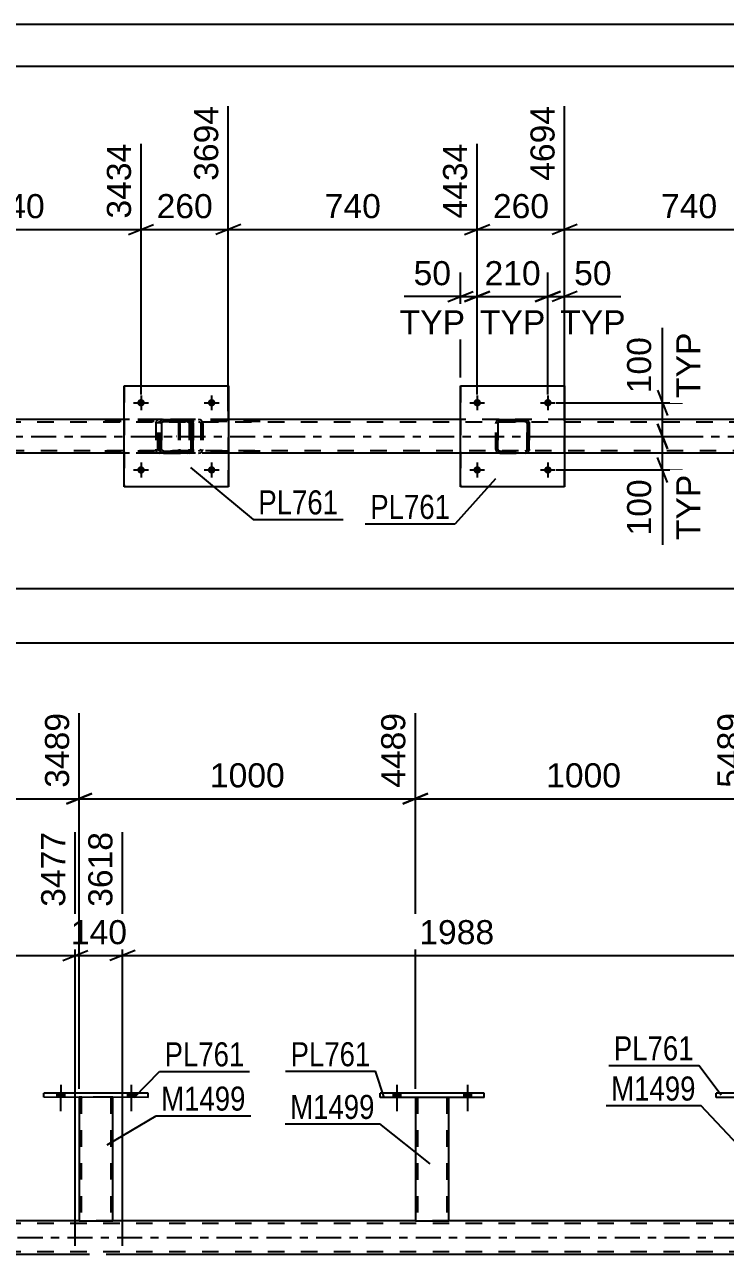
# Model space of a CAD drawing. Header units: millimetres. Extents: x 0 to 841, y 0 to 594.
# Drawn here: x 213.3 to 296.7, y 447.6 to 594 of the extents above; entities that cross this region are included whole.
import ezdxf

# ---------------------------------------------------------------- set-up
doc = ezdxf.new("R2010")
doc.units = ezdxf.units.MM
doc.linetypes.add('DXK_LINE_DOT2', pattern=[3.9198, 1.9599, -1.9599])
doc.linetypes.add('DXK_LINE_DOT3', pattern=[5.9187, 2.979, -0.9799, 0.9799, -0.9799])
doc.styles.add('Arial', font='ARIAL.TTF', dxfattribs={"height": 0.2})
doc.styles.add('Arial Narrow', font='ARIALN.TTF', dxfattribs={"height": 0.2})

# ---------------------------------------------------------------- blocks, each defined once
blk = doc.blocks.new('Unknown-318464264-1115')
at = {"color": 5, "linetype": 'Continuous'}
for p, q in [((841, 594), (0, 594)), ((836, 589), (5, 589))]:
    blk.add_line(p, q, dxfattribs=at)
blk = doc.blocks.new('Bolt-318464264-2867 - 2863')
at = {"linetype": 'Continuous'}
for points in [[(257.13, 466.31), (258.01, 466.31), (258.01, 466.79), (257.13, 466.79)], [(265.53, 466.31), (266.41, 466.31), (266.41, 466.79), (265.53, 466.79)]]:
    blk.add_hatch(color=1, dxfattribs=at).paths.add_polyline_path(points)
at = {"color": 1, "linetype": 'Continuous'}
for p, q in [((257.57, 467.79), (257.57, 464.67)), ((265.97, 467.79), (265.97, 464.67)), ((257.13, 466.79), (257.13, 466.31)), ((258.01, 466.79), (258.01, 466.31)), ((265.53, 466.79), (265.53, 466.31)), ((266.41, 466.79), (266.41, 466.31))]:
    blk.add_line(p, q, dxfattribs=at)
blk = doc.blocks.new('Bolt-318464264-2868 - 2863')
at = {"linetype": 'Continuous'}
for points in [[(217.14, 466.31), (218.02, 466.31), (218.02, 466.79), (217.14, 466.79)], [(225.54, 466.31), (226.42, 466.31), (226.42, 466.79), (225.54, 466.79)]]:
    blk.add_hatch(color=1, dxfattribs=at).paths.add_polyline_path(points)
at = {"color": 1, "linetype": 'Continuous'}
for p, q in [((217.58, 467.79), (217.57, 464.67)), ((225.98, 467.79), (225.97, 464.67)), ((217.14, 466.79), (217.14, 466.31)), ((218.02, 466.79), (218.02, 466.31)), ((225.54, 466.79), (225.54, 466.31)), ((226.42, 466.79), (226.42, 466.31))]:
    blk.add_line(p, q, dxfattribs=at)
blk = doc.blocks.new('Bolt-318464264-2869 - 2863')
at = {"linetype": 'Continuous'}
for points in [[(217.14, 466.31), (218.02, 466.31), (218.02, 466.79), (217.14, 466.79)], [(225.54, 466.31), (226.42, 466.31), (226.42, 466.79), (225.54, 466.79)]]:
    blk.add_hatch(color=1, dxfattribs=at).paths.add_polyline_path(points)
at = {"color": 1, "linetype": 'Continuous'}
for p, q in [((217.58, 467.79), (217.57, 464.67)), ((225.98, 467.79), (225.97, 464.67)), ((217.14, 466.79), (217.14, 466.31)), ((218.02, 466.79), (218.02, 466.31)), ((225.54, 466.79), (225.54, 466.31)), ((226.42, 466.79), (226.42, 466.31))]:
    blk.add_line(p, q, dxfattribs=at)
blk = doc.blocks.new('Bolt-318464264-2968 - 2863')
at = {"linetype": 'Continuous'}
for points in [[(257.13, 466.31), (258.01, 466.31), (258.01, 466.79), (257.13, 466.79)], [(265.53, 466.31), (266.41, 466.31), (266.41, 466.79), (265.53, 466.79)]]:
    blk.add_hatch(color=1, dxfattribs=at).paths.add_polyline_path(points)
at = {"color": 1, "linetype": 'Continuous'}
for p, q in [((257.57, 467.79), (257.57, 464.67)), ((265.97, 467.79), (265.97, 464.67)), ((257.13, 466.79), (257.13, 466.31)), ((258.01, 466.79), (258.01, 466.31)), ((265.53, 466.79), (265.53, 466.31)), ((266.41, 466.79), (266.41, 466.31))]:
    blk.add_line(p, q, dxfattribs=at)
blk = doc.blocks.new('Part-318464264-3077 - 2863')
at = {"color": 2, "linetype": 'Continuous'}
for p, q in [((215.58, 466.32), (215.58, 466.8)), ((227.98, 466.79), (215.58, 466.8)), ((227.98, 466.31), (215.58, 466.32)), ((227.98, 466.31), (227.98, 466.79))]:
    blk.add_line(p, q, dxfattribs=at)
blk = doc.blocks.new('Part-318464264-2922 - 2863')
at = {"color": 7, "linetype": 'DXK_LINE_DOT2'}
for p, q in [((765.53, 451.3), (80.22, 451.3)), ((223.77, 451.62), (219.77, 451.62)), ((263.77, 451.62), (259.77, 451.62)), ((765.53, 447.94), (80.22, 447.94)), ((224.93, 447.62), (219.32, 447.62))]:
    blk.add_line(p, q, dxfattribs=at)
at = {"color": 2, "linetype": 'Continuous'}
for p, q in [((219.77, 451.62), (183.77, 451.62)), ((259.77, 451.62), (223.77, 451.62)), ((299.77, 451.62), (263.77, 451.62)), ((219.32, 447.62), (139.8, 447.62)), ((304.45, 447.62), (224.93, 447.62))]:
    blk.add_line(p, q, dxfattribs=at)
at = {"color": 7, "linetype": 'DXK_LINE_DOT3'}
blk.add_line((70.41, 449.62), (765.53, 449.62), dxfattribs=at)
blk = doc.blocks.new('Part-318464264-2995 - 2863')
at = {"color": 2, "linetype": 'Continuous'}
for p, q in [((255.57, 466.31), (255.57, 466.79)), ((267.97, 466.79), (255.57, 466.79)), ((267.97, 466.31), (255.57, 466.31)), ((267.97, 466.31), (267.97, 466.79))]:
    blk.add_line(p, q, dxfattribs=at)
blk = doc.blocks.new('Part-318464264-3000 - 2863')
at = {"color": 2, "linetype": 'Continuous'}
for p, q in [((219.78, 466.31), (219.77, 451.62)), ((223.77, 451.62), (223.78, 466.31)), ((219.77, 451.62), (223.77, 451.62))]:
    blk.add_line(p, q, dxfattribs=at)
at = {"color": 7, "linetype": 'DXK_LINE_DOT2'}
for p, q in [((219.78, 466.32), (219.78, 466.32)), ((219.78, 466.32), (219.78, 466.31)), ((219.78, 466.31), (219.78, 466.32)), ((219.81, 466.32), (219.78, 466.32)), ((219.78, 466.32), (219.81, 466.32)), ((219.92, 466.32), (219.81, 466.32)), ((219.81, 466.32), (219.92, 466.32)), ((220.07, 466.32), (219.92, 466.32)), ((219.92, 466.32), (220.07, 466.32)), ((220.02, 466.32), (220.01, 451.62)), ((220.02, 466.32), (220.02, 466.32)), ((220.03, 466.32), (220.02, 466.32)), ((220.02, 466.32), (220.03, 466.32)), ((220.09, 466.32), (220.03, 466.32)), ((220.03, 466.32), (220.09, 466.32)), ((223.48, 466.32), (220.07, 466.32)), ((223.48, 466.32), (220.07, 466.32)), ((223.39, 466.32), (220.09, 466.32)), ((220.09, 466.32), (220.16, 466.32)), ((223.46, 466.32), (220.16, 466.32)), ((223.46, 466.32), (223.39, 466.32)), ((223.52, 466.32), (223.46, 466.32)), ((223.46, 466.32), (223.52, 466.32)), ((223.48, 466.32), (223.63, 466.32)), ((223.63, 466.32), (223.48, 466.32)), ((223.54, 466.32), (223.52, 466.32)), ((223.52, 466.32), (223.54, 466.32)), ((223.54, 466.32), (223.53, 451.62)), ((223.54, 466.32), (223.54, 466.32)), ((223.63, 466.32), (223.74, 466.32)), ((223.74, 466.32), (223.63, 466.32)), ((223.74, 466.32), (223.78, 466.32)), ((223.78, 466.32), (223.74, 466.32)), ((223.78, 466.32), (223.78, 466.32)), ((223.78, 466.32), (223.78, 466.31)), ((223.78, 466.31), (223.78, 466.32)), ((223.52, 451.62), (223.48, 451.62)), ((223.52, 451.62), (223.48, 451.62)), ((223.53, 451.62), (223.52, 451.62)), ((223.52, 451.62), (223.53, 451.62))]:
    blk.add_line(p, q, dxfattribs=at)
blk = doc.blocks.new('Part-318464264-3127 - 2863')
at = {"color": 2, "linetype": 'Continuous'}
for p, q in [((295.57, 466.31), (295.57, 466.79)), ((307.97, 466.79), (295.57, 466.79)), ((307.97, 466.31), (295.57, 466.31)), ((307.97, 466.31), (307.97, 466.79))]:
    blk.add_line(p, q, dxfattribs=at)
blk = doc.blocks.new('Part-318464264-3132 - 2863')
at = {"color": 2, "linetype": 'Continuous'}
for p, q in [((259.77, 466.31), (259.77, 451.62)), ((263.77, 451.62), (263.77, 466.31)), ((259.77, 451.62), (263.77, 451.62))]:
    blk.add_line(p, q, dxfattribs=at)
at = {"color": 7, "linetype": 'DXK_LINE_DOT2'}
for p, q in [((259.77, 466.31), (259.77, 466.31)), ((259.77, 466.31), (259.77, 466.31)), ((259.77, 466.31), (259.77, 466.31)), ((259.81, 466.31), (259.77, 466.31)), ((259.77, 466.31), (259.81, 466.31)), ((259.91, 466.31), (259.81, 466.31)), ((259.81, 466.31), (259.91, 466.31)), ((260.07, 466.31), (259.91, 466.31)), ((259.91, 466.31), (260.07, 466.31)), ((260.01, 466.31), (260.01, 466.31)), ((260.01, 466.31), (260.01, 451.62)), ((260.03, 466.31), (260.01, 466.31)), ((260.01, 466.31), (260.03, 466.31)), ((260.08, 466.31), (260.03, 466.31)), ((260.03, 466.31), (260.08, 466.31)), ((263.48, 466.31), (260.07, 466.31)), ((263.48, 466.31), (260.07, 466.31)), ((263.39, 466.31), (260.08, 466.31)), ((260.08, 466.31), (260.16, 466.31)), ((263.46, 466.31), (260.16, 466.31)), ((263.46, 466.31), (263.39, 466.31)), ((263.52, 466.31), (263.46, 466.31)), ((263.46, 466.31), (263.52, 466.31)), ((263.48, 466.31), (263.63, 466.31)), ((263.63, 466.31), (263.48, 466.31)), ((263.53, 466.31), (263.52, 466.31)), ((263.52, 466.31), (263.53, 466.31)), ((263.53, 466.31), (263.53, 466.31)), ((263.53, 466.31), (263.53, 451.62)), ((263.63, 466.31), (263.74, 466.31)), ((263.74, 466.31), (263.63, 466.31)), ((263.74, 466.31), (263.77, 466.31)), ((263.77, 466.31), (263.74, 466.31)), ((263.77, 466.31), (263.77, 466.31)), ((263.77, 466.31), (263.77, 466.31)), ((263.77, 466.31), (263.77, 466.31)), ((263.51, 451.62), (263.48, 451.62)), ((263.51, 451.62), (263.48, 451.62)), ((263.53, 451.62), (263.51, 451.62)), ((263.51, 451.62), (263.53, 451.62))]:
    blk.add_line(p, q, dxfattribs=at)
blk = doc.blocks.new('Part-318464264-1880 - 1696')
at = {"color": 7, "linetype": 'DXK_LINE_DOT2'}
for p, q in [((765.53, 546.67), (89.78, 546.67)), ((237.54, 546.99), (225.14, 546.99)), ((277.53, 546.99), (265.13, 546.99)), ((89.78, 543.31), (765.53, 543.31)), ((765.53, 542.99), (105.14, 542.99)), ((237.54, 542.99), (225.14, 542.99)), ((277.53, 542.99), (265.13, 542.99))]:
    blk.add_line(p, q, dxfattribs=at)
at = {"color": 2, "linetype": 'Continuous'}
for p, q in [((225.14, 546.99), (197.53, 546.99)), ((265.13, 546.99), (237.54, 546.99)), ((305.14, 546.99), (277.53, 546.99)), ((225.14, 542.99), (197.53, 542.99)), ((265.13, 542.99), (237.54, 542.99)), ((305.14, 542.99), (277.53, 542.99))]:
    blk.add_line(p, q, dxfattribs=at)
at = {"color": 7, "linetype": 'DXK_LINE_DOT3'}
blk.add_line((89.78, 544.99), (765.53, 544.99), dxfattribs=at)
blk = doc.blocks.new('Part-318464264-1741 - 1696')
at = {"color": 7, "linetype": 'DXK_LINE_DOT2'}
for p, q in [((232.62, 546.99), (220.84, 546.99)), ((232.62, 546.75), (220.84, 546.75)), ((228.9, 546.65), (228.88, 546.51)), ((228.88, 546.51), (228.88, 543.47)), ((228.91, 546.69), (228.9, 546.65)), ((229.13, 546.51), (229.15, 546.6)), ((229.13, 543.47), (229.13, 546.51)), ((229.15, 546.6), (229.21, 546.68)), ((229.39, 546.99), (229.19, 546.95)), ((229.21, 546.68), (229.29, 546.73)), ((229.29, 546.73), (229.39, 546.75)), ((232.82, 546.95), (232.62, 546.99)), ((232.62, 546.75), (232.72, 546.73)), ((232.72, 546.73), (232.8, 546.68)), ((232.8, 546.68), (232.86, 546.6)), ((232.86, 546.6), (232.88, 546.51)), ((232.88, 546.51), (232.88, 543.47)), ((233.1, 546.65), (233.09, 546.69)), ((233.13, 546.51), (233.1, 546.65)), ((233.13, 546.51), (233.13, 543.47)), ((232.62, 543.23), (220.84, 543.23)), ((228.88, 543.47), (228.91, 543.29)), ((229.15, 543.38), (229.13, 543.47)), ((229.21, 543.3), (229.15, 543.38)), ((229.29, 543.25), (229.21, 543.3)), ((229.39, 543.23), (229.29, 543.25)), ((232.72, 543.25), (232.62, 543.23)), ((232.8, 543.3), (232.72, 543.25)), ((232.86, 543.38), (232.8, 543.3)), ((232.88, 543.47), (232.86, 543.38)), ((233.09, 543.29), (233.13, 543.47)), ((232.62, 542.99), (220.84, 542.99)), ((229.19, 543.03), (229.39, 542.99)), ((232.62, 542.99), (232.82, 543.03))]:
    blk.add_line(p, q, dxfattribs=at)
for centre, start, end in [((229.37, 546.49), 110.7574, 155.679), ((232.64, 546.49), 24.321, 69.2426), ((229.37, 543.49), 204.321, 249.2426), ((232.64, 543.49), 290.7574, 335.679)]:
    blk.add_arc(centre, 0.496, start, end, dxfattribs=at)
blk = doc.blocks.new('Part-318464264-1896 - 1696')
at = {"color": 7, "linetype": 'DXK_LINE_DOT2'}
for p, q in [((231.63, 546.69), (231.61, 546.51)), ((231.61, 546.51), (231.61, 543.47)), ((231.68, 546.85), (231.63, 546.69)), ((231.77, 546.95), (231.68, 546.85)), ((231.74, 546.51), (231.75, 546.6)), ((231.74, 546.51), (231.74, 543.47)), ((231.75, 546.6), (231.78, 546.68)), ((231.88, 546.99), (231.77, 546.95)), ((231.78, 546.68), (231.82, 546.73)), ((231.82, 546.73), (231.88, 546.75)), ((241.3, 546.99), (231.88, 546.99)), ((241.3, 546.75), (231.88, 546.75)), ((233.13, 546.99), (233.13, 546.75)), ((234.18, 546.95), (233.98, 546.99)), ((233.98, 546.75), (234.08, 546.73)), ((234.08, 546.73), (234.16, 546.68)), ((234.16, 546.68), (234.22, 546.6)), ((234.22, 546.6), (234.24, 546.51)), ((234.24, 546.51), (234.24, 543.47)), ((234.46, 546.65), (234.45, 546.69)), ((234.49, 546.51), (234.46, 546.65)), ((234.49, 546.51), (234.49, 543.47)), ((231.61, 543.47), (231.63, 543.29)), ((231.63, 543.29), (231.68, 543.13)), ((231.68, 543.13), (231.77, 543.03)), ((231.75, 543.38), (231.74, 543.47)), ((231.78, 543.3), (231.75, 543.38)), ((231.82, 543.25), (231.78, 543.3)), ((231.88, 543.23), (231.82, 543.25)), ((241.3, 543.23), (231.88, 543.23)), ((233.13, 542.99), (233.13, 543.23)), ((234.08, 543.25), (233.98, 543.23)), ((234.16, 543.3), (234.08, 543.25)), ((234.22, 543.38), (234.16, 543.3)), ((234.24, 543.47), (234.22, 543.38)), ((234.45, 543.29), (234.49, 543.47)), ((231.77, 543.03), (231.88, 542.99)), ((241.3, 542.99), (231.88, 542.99)), ((233.98, 542.99), (234.18, 543.03))]:
    blk.add_line(p, q, dxfattribs=at)
for centre, start, end in [((234, 546.5), 23.8485, 68.8051), ((234, 543.49), 291.1949, 336.1515)]:
    blk.add_arc(centre, 0.492, start, end, dxfattribs=at)
blk = doc.blocks.new('Bolt-318464264-1903 - 1696')
at = {"linetype": 'Continuous'}
for points in [[(226.7, 548.99), (226.7, 549.08), (226.73, 549.17), (226.78, 549.25), (226.84, 549.32), (226.92, 549.37), (227, 549.41), (227.09, 549.43), (227.18, 549.43), (227.27, 549.41), (227.36, 549.37), (227.43, 549.32), (227.49, 549.25), (227.54, 549.17), (227.57, 549.08), (227.58, 548.99), (227.57, 548.9), (227.54, 548.81), (227.49, 548.73), (227.43, 548.66), (227.36, 548.61), (227.27, 548.57), (227.18, 548.55), (227.09, 548.55), (227, 548.57), (226.92, 548.61), (226.84, 548.66), (226.78, 548.73), (226.73, 548.81), (226.7, 548.9)], [(235.1, 548.99), (235.1, 549.08), (235.13, 549.17), (235.18, 549.25), (235.24, 549.32), (235.32, 549.37), (235.4, 549.41), (235.49, 549.43), (235.58, 549.43), (235.67, 549.41), (235.76, 549.37), (235.83, 549.32), (235.89, 549.25), (235.94, 549.17), (235.97, 549.08), (235.98, 548.99), (235.97, 548.9), (235.94, 548.81), (235.89, 548.73), (235.83, 548.66), (235.76, 548.61), (235.67, 548.57), (235.58, 548.55), (235.49, 548.55), (235.4, 548.57), (235.32, 548.61), (235.24, 548.66), (235.18, 548.73), (235.13, 548.81), (235.1, 548.9)]]:
    blk.add_hatch(color=1, dxfattribs=at).paths.add_polyline_path(points)
at = {"color": 1, "linetype": 'Continuous'}
for p, q in [((226.26, 548.99), (228.02, 548.99)), ((227.14, 549.87), (227.14, 548.11)), ((234.66, 548.99), (236.42, 548.99)), ((235.54, 549.87), (235.54, 548.11))]:
    blk.add_line(p, q, dxfattribs=at)
blk = doc.blocks.new('Bolt-318464264-1960 - 1696')
at = {"linetype": 'Continuous'}
for points in [[(226.7, 540.99), (226.7, 541.08), (226.73, 541.17), (226.78, 541.25), (226.84, 541.32), (226.92, 541.37), (227, 541.41), (227.09, 541.43), (227.18, 541.43), (227.27, 541.41), (227.36, 541.37), (227.43, 541.32), (227.49, 541.25), (227.54, 541.17), (227.57, 541.08), (227.58, 540.99), (227.57, 540.9), (227.54, 540.81), (227.49, 540.73), (227.43, 540.66), (227.36, 540.61), (227.27, 540.57), (227.18, 540.55), (227.09, 540.55), (227, 540.57), (226.92, 540.61), (226.84, 540.66), (226.78, 540.73), (226.73, 540.81), (226.7, 540.9)], [(235.1, 540.99), (235.1, 541.08), (235.13, 541.17), (235.18, 541.25), (235.24, 541.32), (235.32, 541.37), (235.4, 541.41), (235.49, 541.43), (235.58, 541.43), (235.67, 541.41), (235.76, 541.37), (235.83, 541.32), (235.89, 541.25), (235.94, 541.17), (235.97, 541.08), (235.98, 540.99), (235.97, 540.9), (235.94, 540.81), (235.89, 540.73), (235.83, 540.66), (235.76, 540.61), (235.67, 540.57), (235.58, 540.55), (235.49, 540.55), (235.4, 540.57), (235.32, 540.61), (235.24, 540.66), (235.18, 540.73), (235.13, 540.81), (235.1, 540.9)]]:
    blk.add_hatch(color=1, dxfattribs=at).paths.add_polyline_path(points)
at = {"color": 1, "linetype": 'Continuous'}
for p, q in [((227.14, 541.87), (227.14, 540.11)), ((235.54, 541.87), (235.54, 540.11)), ((226.26, 540.99), (228.02, 540.99)), ((234.66, 540.99), (236.42, 540.99))]:
    blk.add_line(p, q, dxfattribs=at)
blk = doc.blocks.new('Bolt-318464264-1961 - 1696')
at = {"linetype": 'Continuous'}
for points in [[(266.69, 548.99), (266.7, 549.08), (266.73, 549.17), (266.78, 549.25), (266.84, 549.32), (266.91, 549.37), (267, 549.41), (267.09, 549.43), (267.18, 549.43), (267.27, 549.41), (267.35, 549.37), (267.43, 549.32), (267.49, 549.25), (267.54, 549.17), (267.56, 549.08), (267.57, 548.99), (267.56, 548.9), (267.54, 548.81), (267.49, 548.73), (267.43, 548.66), (267.35, 548.61), (267.27, 548.57), (267.18, 548.55), (267.09, 548.55), (267, 548.57), (266.91, 548.61), (266.84, 548.66), (266.78, 548.73), (266.73, 548.81), (266.7, 548.9)], [(275.09, 548.99), (275.1, 549.08), (275.13, 549.17), (275.18, 549.25), (275.24, 549.32), (275.31, 549.37), (275.4, 549.41), (275.49, 549.43), (275.58, 549.43), (275.67, 549.41), (275.75, 549.37), (275.83, 549.32), (275.89, 549.25), (275.94, 549.17), (275.96, 549.08), (275.97, 548.99), (275.96, 548.9), (275.94, 548.81), (275.89, 548.73), (275.83, 548.66), (275.75, 548.61), (275.67, 548.57), (275.58, 548.55), (275.49, 548.55), (275.4, 548.57), (275.31, 548.61), (275.24, 548.66), (275.18, 548.73), (275.13, 548.81), (275.1, 548.9)]]:
    blk.add_hatch(color=1, dxfattribs=at).paths.add_polyline_path(points)
at = {"color": 1, "linetype": 'Continuous'}
for p, q in [((266.25, 548.99), (268.01, 548.99)), ((267.13, 549.87), (267.13, 548.11)), ((274.65, 548.99), (276.41, 548.99)), ((275.53, 549.87), (275.53, 548.11))]:
    blk.add_line(p, q, dxfattribs=at)
blk = doc.blocks.new('Bolt-318464264-1962 - 1696')
at = {"linetype": 'Continuous'}
for points in [[(266.69, 540.99), (266.7, 541.08), (266.73, 541.17), (266.78, 541.25), (266.84, 541.32), (266.91, 541.37), (267, 541.41), (267.09, 541.43), (267.18, 541.43), (267.27, 541.41), (267.35, 541.37), (267.43, 541.32), (267.49, 541.25), (267.54, 541.17), (267.56, 541.08), (267.57, 540.99), (267.56, 540.9), (267.54, 540.81), (267.49, 540.73), (267.43, 540.66), (267.35, 540.61), (267.27, 540.57), (267.18, 540.55), (267.09, 540.55), (267, 540.57), (266.91, 540.61), (266.84, 540.66), (266.78, 540.73), (266.73, 540.81), (266.7, 540.9)], [(275.09, 540.99), (275.1, 541.08), (275.13, 541.17), (275.18, 541.25), (275.24, 541.32), (275.31, 541.37), (275.4, 541.41), (275.49, 541.43), (275.58, 541.43), (275.67, 541.41), (275.75, 541.37), (275.83, 541.32), (275.89, 541.25), (275.94, 541.17), (275.96, 541.08), (275.97, 540.99), (275.96, 540.9), (275.94, 540.81), (275.89, 540.73), (275.83, 540.66), (275.75, 540.61), (275.67, 540.57), (275.58, 540.55), (275.49, 540.55), (275.4, 540.57), (275.31, 540.61), (275.24, 540.66), (275.18, 540.73), (275.13, 540.81), (275.1, 540.9)]]:
    blk.add_hatch(color=1, dxfattribs=at).paths.add_polyline_path(points)
at = {"color": 1, "linetype": 'Continuous'}
for p, q in [((267.13, 541.87), (267.13, 540.11)), ((275.53, 541.87), (275.53, 540.11)), ((266.25, 540.99), (268.01, 540.99)), ((274.65, 540.99), (276.41, 540.99))]:
    blk.add_line(p, q, dxfattribs=at)
blk = doc.blocks.new('Part-318464264-1967 - 1696')
at = {"color": 2, "linetype": 'Continuous'}
for p, q in [((225.14, 538.99), (225.14, 550.99)), ((225.14, 550.99), (225.14, 550.99)), ((225.14, 550.99), (237.54, 550.99)), ((237.54, 550.99), (237.54, 538.99)), ((225.14, 538.99), (225.14, 538.99)), ((237.54, 538.99), (225.14, 538.99))]:
    blk.add_line(p, q, dxfattribs=at)
at = {"color": 7, "linetype": 'DXK_LINE_DOT2'}
for p, q in [((225.14, 550.99), (225.14, 538.99)), ((225.14, 550.99), (225.14, 550.99)), ((237.54, 538.99), (237.54, 550.99)), ((225.14, 538.99), (225.14, 538.99))]:
    blk.add_line(p, q, dxfattribs=at)
blk = doc.blocks.new('Part-318464264-1968 - 1696')
at = {"color": 7, "linetype": 'DXK_LINE_DOT2'}
for p, q in [((229.33, 546.51), (229.37, 546.69)), ((229.33, 546.51), (229.34, 546.51)), ((229.33, 543.47), (229.33, 546.51)), ((229.37, 546.69), (229.34, 546.51)), ((229.34, 543.47), (229.34, 546.51)), ((229.59, 546.6), (229.57, 546.51)), ((229.58, 546.51), (229.57, 546.51)), ((229.57, 546.51), (229.57, 543.47)), ((229.58, 546.51), (229.59, 546.6)), ((229.58, 543.47), (229.58, 546.51)), ((229.59, 546.6), (229.65, 546.68)), ((229.64, 546.68), (229.59, 546.6)), ((229.63, 546.95), (229.81, 546.99)), ((229.82, 546.99), (229.63, 546.95)), ((229.63, 546.95), (229.63, 546.95)), ((229.72, 546.73), (229.64, 546.68)), ((229.65, 546.68), (229.72, 546.73)), ((229.72, 546.73), (229.82, 546.75)), ((229.81, 546.75), (229.72, 546.73)), ((229.82, 546.99), (229.81, 546.99)), ((229.81, 546.99), (232.85, 546.99)), ((229.81, 546.75), (229.82, 546.75)), ((232.85, 546.75), (229.81, 546.75)), ((229.82, 546.99), (232.86, 546.99)), ((229.82, 546.75), (232.86, 546.75)), ((232.85, 546.99), (232.86, 546.99)), ((232.85, 546.99), (233.04, 546.95)), ((232.86, 546.75), (232.85, 546.75)), ((232.95, 546.73), (232.85, 546.75)), ((233.04, 546.95), (232.86, 546.99)), ((232.86, 546.75), (232.95, 546.73)), ((232.95, 546.73), (233.03, 546.68)), ((233.02, 546.68), (232.95, 546.73)), ((233.08, 546.6), (233.02, 546.68)), ((233.03, 546.68), (233.08, 546.6)), ((233.08, 546.6), (233.1, 546.51)), ((233.09, 546.51), (233.08, 546.6)), ((233.1, 546.51), (233.09, 546.51)), ((233.09, 546.51), (233.09, 543.47)), ((233.1, 543.47), (233.1, 546.51)), ((233.3, 546.69), (233.33, 546.51)), ((233.34, 546.51), (233.3, 546.69)), ((233.34, 546.51), (233.33, 546.51)), ((233.33, 546.51), (233.33, 543.47)), ((233.34, 543.47), (233.34, 546.51)), ((229.34, 543.47), (229.33, 543.47)), ((229.37, 543.29), (229.33, 543.47)), ((229.34, 543.47), (229.37, 543.29)), ((229.57, 543.47), (229.58, 543.47)), ((229.57, 543.47), (229.59, 543.38)), ((229.59, 543.38), (229.58, 543.47)), ((229.65, 543.3), (229.59, 543.38)), ((229.59, 543.38), (229.64, 543.3)), ((229.64, 543.3), (229.72, 543.25)), ((229.72, 543.25), (229.65, 543.3)), ((229.82, 543.23), (229.72, 543.25)), ((229.72, 543.25), (229.81, 543.23)), ((229.82, 543.23), (229.81, 543.23)), ((229.81, 543.23), (232.85, 543.23)), ((229.82, 543.23), (232.86, 543.23)), ((232.85, 543.23), (232.95, 543.25)), ((232.85, 543.23), (232.86, 543.23)), ((232.95, 543.25), (232.86, 543.23)), ((233.03, 543.3), (232.95, 543.25)), ((232.95, 543.25), (233.02, 543.3)), ((232.95, 543.25), (232.95, 543.25)), ((233.02, 543.3), (233.08, 543.38)), ((233.08, 543.38), (233.03, 543.3)), ((233.1, 543.47), (233.08, 543.38)), ((233.08, 543.38), (233.09, 543.47)), ((233.09, 543.47), (233.1, 543.47)), ((233.33, 543.47), (233.3, 543.29)), ((233.3, 543.29), (233.34, 543.47)), ((233.33, 543.47), (233.34, 543.47)), ((229.81, 542.99), (229.63, 543.03)), ((229.63, 543.03), (229.82, 542.99)), ((229.82, 542.99), (229.81, 542.99)), ((229.81, 542.99), (232.85, 542.99)), ((229.82, 542.99), (232.86, 542.99)), ((233.04, 543.03), (232.85, 542.99)), ((232.85, 542.99), (232.86, 542.99)), ((232.86, 542.99), (233.04, 543.03))]:
    blk.add_line(p, q, dxfattribs=at)
at = {"color": 7, "linetype": 'DXK_LINE_DOT3'}
blk.add_line((231.34, 544.99), (231.33, 544.99), dxfattribs=at)
at = {"color": 7, "linetype": 'DXK_LINE_DOT2'}
for centre, start, end in [((229.81, 546.51), 112.5, 157.5), ((229.82, 546.51), 112.5, 157.5), ((232.85, 546.51), 22.5, 67.5), ((232.86, 546.51), 22.5, 67.5), ((229.81, 543.47), 202.5, 247.5), ((229.82, 543.47), 202.5, 247.5), ((232.85, 543.47), 292.5, 337.5), ((232.86, 543.47), 292.5, 337.5)]:
    blk.add_arc(centre, 0.48, start, end, dxfattribs=at)
blk = doc.blocks.new('Part-318464264-1973 - 1696')
at = {"color": 2, "linetype": 'Continuous'}
for p, q in [((265.13, 538.99), (265.13, 550.99)), ((265.13, 550.99), (265.13, 550.99)), ((265.13, 550.99), (277.53, 550.99)), ((277.53, 550.99), (277.53, 538.99)), ((265.13, 538.99), (265.13, 538.99)), ((277.53, 538.99), (265.13, 538.99))]:
    blk.add_line(p, q, dxfattribs=at)
at = {"color": 7, "linetype": 'DXK_LINE_DOT2'}
for p, q in [((265.13, 550.99), (265.13, 538.99)), ((265.13, 550.99), (265.13, 550.99)), ((277.53, 538.99), (277.53, 550.99)), ((265.13, 538.99), (265.13, 538.99))]:
    blk.add_line(p, q, dxfattribs=at)
blk = doc.blocks.new('Part-318464264-1974 - 1696')
at = {"color": 7, "linetype": 'DXK_LINE_DOT2'}
for p, q in [((269.33, 546.51), (269.37, 546.69)), ((269.37, 546.69), (269.33, 546.51)), ((269.33, 543.47), (269.33, 546.51)), ((269.33, 546.51), (269.33, 546.51)), ((269.33, 543.47), (269.33, 546.51)), ((269.57, 546.51), (269.59, 546.6)), ((269.59, 546.6), (269.57, 546.51)), ((269.57, 543.47), (269.57, 546.51)), ((269.57, 546.51), (269.57, 546.51)), ((269.57, 546.51), (269.57, 543.47)), ((269.59, 546.6), (269.64, 546.68)), ((269.64, 546.68), (269.59, 546.6)), ((269.63, 546.95), (269.81, 546.99)), ((269.81, 546.99), (269.63, 546.95)), ((269.63, 546.95), (269.63, 546.95)), ((269.64, 546.68), (269.72, 546.73)), ((269.72, 546.73), (269.64, 546.68)), ((269.72, 546.73), (269.81, 546.75)), ((269.81, 546.75), (269.72, 546.73)), ((269.81, 546.99), (272.85, 546.99)), ((269.81, 546.99), (269.81, 546.99)), ((269.81, 546.99), (272.85, 546.99)), ((269.81, 546.75), (272.85, 546.75)), ((269.81, 546.75), (269.81, 546.75)), ((272.85, 546.75), (269.81, 546.75)), ((272.85, 546.99), (272.85, 546.99)), ((272.85, 546.99), (273.04, 546.95)), ((273.04, 546.95), (272.85, 546.99)), ((272.85, 546.75), (272.85, 546.75)), ((272.85, 546.75), (272.95, 546.73)), ((272.94, 546.73), (272.85, 546.75)), ((273.02, 546.68), (272.94, 546.73)), ((272.95, 546.73), (273.02, 546.68)), ((273.02, 546.68), (273.08, 546.6)), ((273.07, 546.6), (273.02, 546.68)), ((273.09, 546.51), (273.07, 546.6)), ((273.08, 546.6), (273.09, 546.51)), ((273.09, 543.47), (273.09, 546.51)), ((273.09, 546.51), (273.09, 546.51)), ((273.09, 546.51), (273.09, 543.47)), ((273.3, 546.69), (273.33, 546.51)), ((273.33, 546.51), (273.3, 546.69)), ((273.33, 543.47), (273.33, 546.51)), ((273.33, 546.51), (273.33, 546.51)), ((273.33, 546.51), (273.33, 543.47)), ((269.33, 543.47), (269.33, 543.47)), ((269.37, 543.29), (269.33, 543.47)), ((269.33, 543.47), (269.37, 543.29)), ((269.57, 543.47), (269.57, 543.47)), ((269.59, 543.38), (269.57, 543.47)), ((269.57, 543.47), (269.59, 543.38)), ((269.64, 543.3), (269.59, 543.38)), ((269.59, 543.38), (269.64, 543.3)), ((269.72, 543.25), (269.64, 543.3)), ((269.64, 543.3), (269.72, 543.25)), ((269.81, 543.23), (269.72, 543.25)), ((269.72, 543.25), (269.81, 543.23)), ((269.81, 543.23), (272.85, 543.23)), ((269.81, 543.23), (269.81, 543.23)), ((269.81, 543.23), (272.85, 543.23)), ((272.95, 543.25), (272.85, 543.23)), ((272.85, 543.23), (272.94, 543.25)), ((272.85, 543.23), (272.85, 543.23)), ((272.94, 543.25), (273.02, 543.3)), ((272.94, 543.25), (272.95, 543.25)), ((273.02, 543.3), (272.95, 543.25)), ((273.08, 543.38), (273.02, 543.3)), ((273.02, 543.3), (273.07, 543.38)), ((273.07, 543.38), (273.09, 543.47)), ((273.09, 543.47), (273.08, 543.38)), ((273.09, 543.47), (273.09, 543.47)), ((273.33, 543.47), (273.3, 543.29)), ((273.3, 543.29), (273.33, 543.47)), ((273.33, 543.47), (273.33, 543.47)), ((269.81, 542.99), (269.63, 543.03)), ((269.63, 543.03), (269.81, 542.99)), ((269.81, 542.99), (272.85, 542.99)), ((269.81, 542.99), (269.81, 542.99)), ((269.81, 542.99), (272.85, 542.99)), ((273.04, 543.03), (272.85, 542.99)), ((272.85, 542.99), (273.04, 543.03)), ((272.85, 542.99), (272.85, 542.99))]:
    blk.add_line(p, q, dxfattribs=at)
at = {"color": 7, "linetype": 'DXK_LINE_DOT3'}
blk.add_line((271.34, 544.99), (271.33, 544.99), dxfattribs=at)
at = {"color": 7, "linetype": 'DXK_LINE_DOT2'}
for centre, start, end in [((269.81, 546.51), 112.5, 157.5), ((269.81, 546.51), 112.5, 157.5), ((272.85, 546.51), 22.5, 67.5), ((272.85, 546.51), 22.5, 67.5), ((269.81, 543.47), 202.5, 247.5), ((269.81, 543.47), 202.5, 247.5), ((272.85, 543.47), 292.5, 337.5), ((272.85, 543.47), 292.5, 337.5)]:
    blk.add_arc(centre, 0.48, start, end, dxfattribs=at)
blk = doc.blocks.new('StraightDimension-318464264-3777 - 2863')
at = {"color": 7, "linetype": 'Continuous'}
for p, q in [((139.8, 448.62), (139.8, 497.88)), ((219.32, 448.62), (219.32, 497.88)), ((141.3, 483.79), (138.3, 482.59)), ((139.8, 483.19), (219.32, 483.19)), ((217.82, 482.59), (220.82, 483.79))]:
    blk.add_line(p, q, dxfattribs=at)
at = {"color": 0}
blk.add_wipeout([(184.6, 483.94), (184.6, 488.14), (174.51, 488.14), (174.51, 483.94)], dxfattribs=at)
at = {"color": 3, "style": 'Arial'}
blk.add_text('1988', height=2.865, dxfattribs=at).set_placement((175.11, 484.54))
at = {"color": 0, "linetype": 'Continuous'}
blk.add_wipeout([(218.72, 498.48), (214.52, 498.48), (214.52, 488.39), (218.72, 488.39)], dxfattribs=at)
at = {"color": 3, "linetype": 'Continuous', "style": 'Arial'}
blk.add_text('3477', height=2.865, rotation=90.0002, dxfattribs=at).set_placement((218.12, 488.99))
blk = doc.blocks.new('StraightDimension-318464264-9870 - 2863')
at = {"color": 7, "linetype": 'Continuous'}
for p, q in [((259.77, 467.31), (259.77, 512.05)), ((299.77, 467.31), (299.77, 512.05)), ((261.27, 502.46), (258.27, 501.26)), ((298.27, 501.26), (301.27, 502.46)), ((259.77, 501.86), (299.77, 501.86))]:
    blk.add_line(p, q, dxfattribs=at)
at = {"color": 0}
blk.add_wipeout([(284.82, 502.61), (284.82, 506.81), (274.73, 506.81), (274.73, 502.61)], dxfattribs=at)
at = {"color": 3, "style": 'Arial'}
blk.add_text('1000', height=2.865, dxfattribs=at).set_placement((275.33, 503.21))
at = {"color": 0, "linetype": 'Continuous'}
blk.add_wipeout([(299.17, 512.65), (294.97, 512.65), (294.97, 502.56), (299.17, 502.56)], dxfattribs=at)
at = {"color": 3, "linetype": 'Continuous', "style": 'Arial'}
blk.add_text('5489', height=2.865, rotation=90.0002, dxfattribs=at).set_placement((298.57, 503.16))
blk = doc.blocks.new('StraightDimension-318464264-9871 - 2863')
at = {"color": 7, "linetype": 'Continuous'}
for p, q in [((219.78, 467.32), (219.78, 512.05)), ((259.77, 467.31), (259.77, 512.05)), ((221.28, 502.46), (218.28, 501.26)), ((258.27, 501.26), (261.27, 502.46)), ((219.78, 501.86), (259.77, 501.86))]:
    blk.add_line(p, q, dxfattribs=at)
at = {"color": 0}
blk.add_wipeout([(244.82, 502.61), (244.82, 506.81), (234.73, 506.81), (234.73, 502.61)], dxfattribs=at)
at = {"color": 3, "style": 'Arial'}
blk.add_text('1000', height=2.865, dxfattribs=at).set_placement((235.33, 503.21))
at = {"color": 0, "linetype": 'Continuous'}
blk.add_wipeout([(259.17, 512.65), (254.97, 512.65), (254.97, 502.56), (259.17, 502.56)], dxfattribs=at)
at = {"color": 3, "linetype": 'Continuous', "style": 'Arial'}
blk.add_text('4489', height=2.865, rotation=90.0002, dxfattribs=at).set_placement((258.57, 503.16))
blk = doc.blocks.new('StraightDimension-318464264-3763 - 2863')
at = {"color": 7, "linetype": 'Continuous'}
for p, q in [((224.93, 448.62), (224.93, 497.88)), ((304.45, 448.62), (304.45, 497.88)), ((226.43, 483.79), (223.43, 482.59)), ((224.93, 483.19), (304.45, 483.19)), ((302.95, 482.59), (305.95, 483.79))]:
    blk.add_line(p, q, dxfattribs=at)
at = {"color": 0}
blk.add_wipeout([(269.74, 483.94), (269.74, 488.14), (259.64, 488.14), (259.64, 483.94)], dxfattribs=at)
at = {"color": 3, "style": 'Arial'}
blk.add_text('1988', height=2.865, dxfattribs=at).set_placement((260.24, 484.54))
at = {"color": 0, "linetype": 'Continuous'}
blk.add_wipeout([(303.85, 498.48), (299.65, 498.48), (299.65, 488.39), (303.85, 488.39)], dxfattribs=at)
at = {"color": 3, "linetype": 'Continuous', "style": 'Arial'}
blk.add_text('5606', height=2.865, rotation=90.0002, dxfattribs=at).set_placement((303.25, 488.99))
blk = doc.blocks.new('StraightDimension-318464264-3791 - 2863')
at = {"color": 7, "linetype": 'Continuous'}
for p, q in [((219.32, 448.62), (219.32, 497.88)), ((224.93, 448.62), (224.93, 497.88)), ((217.82, 482.59), (220.82, 483.79)), ((219.32, 483.19), (224.93, 483.19)), ((226.43, 483.79), (223.43, 482.59))]:
    blk.add_line(p, q, dxfattribs=at)
at = {"color": 0}
blk.add_wipeout([(226.06, 483.94), (226.06, 488.14), (218.19, 488.14), (218.19, 483.94)], dxfattribs=at)
at = {"color": 3, "style": 'Arial'}
blk.add_text('140', height=2.865, dxfattribs=at).set_placement((218.79, 484.54))
at = {"color": 0, "linetype": 'Continuous'}
blk.add_wipeout([(224.33, 498.48), (220.13, 498.48), (220.13, 488.39), (224.33, 488.39)], dxfattribs=at)
at = {"color": 3, "linetype": 'Continuous', "style": 'Arial'}
blk.add_text('3618', height=2.865, rotation=90.0002, dxfattribs=at).set_placement((223.73, 488.99))
blk = doc.blocks.new('StraightDimension-318464264-9872 - 2863')
at = {"color": 7, "linetype": 'Continuous'}
for p, q in [((179.77, 467.32), (179.77, 512.05)), ((219.78, 467.32), (219.78, 512.05)), ((181.27, 502.46), (178.27, 501.26)), ((218.28, 501.26), (221.28, 502.46)), ((179.77, 501.86), (219.78, 501.86))]:
    blk.add_line(p, q, dxfattribs=at)
at = {"color": 0}
blk.add_wipeout([(204.82, 502.61), (204.82, 506.81), (194.73, 506.81), (194.73, 502.61)], dxfattribs=at)
at = {"color": 3, "style": 'Arial'}
blk.add_text('1000', height=2.865, dxfattribs=at).set_placement((195.33, 503.21))
at = {"color": 0, "linetype": 'Continuous'}
blk.add_wipeout([(219.17, 512.65), (214.97, 512.65), (214.97, 502.56), (219.17, 502.56)], dxfattribs=at)
at = {"color": 3, "linetype": 'Continuous', "style": 'Arial'}
blk.add_text('3489', height=2.865, rotation=90.0002, dxfattribs=at).set_placement((218.58, 503.16))
blk = doc.blocks.new('StraightDimension-318464264-2128 - 1696')
at = {"color": 7, "linetype": 'Continuous'}
for p, q in [((289.17, 548.99), (289.17, 557.91)), ((289.17, 548.99), (289.17, 557.91)), ((288.57, 550.49), (289.77, 547.49)), ((276.53, 548.99), (291.57, 548.99)), ((289.17, 544.99), (289.17, 548.99)), ((289.77, 543.49), (288.57, 546.49)), ((276.1, 544.99), (291.57, 544.99))]:
    blk.add_line(p, q, dxfattribs=at)
at = {"color": 0, "linetype": 'Continuous'}
blk.add_wipeout([(294.27, 557.94), (290.07, 557.94), (290.07, 548.96), (294.27, 548.96)], dxfattribs=at)
at = {"color": 0}
blk.add_wipeout([(288.42, 557.39), (284.22, 557.39), (284.22, 549.52), (288.42, 549.52)], dxfattribs=at)
at = {"color": 3, "style": 'Arial'}
blk.add_text('100', height=2.865, rotation=90.0002, dxfattribs=at).set_placement((287.82, 550.12))
at = {"color": 3, "linetype": 'Continuous', "style": 'Arial'}
blk.add_text('TYP', height=2.865, rotation=90.0002, dxfattribs=at).set_placement((293.67, 549.56))
blk = doc.blocks.new('StraightDimension-318464264-7633 - 1696')
at = {"color": 7, "linetype": 'Continuous'}
for p, q in [((237.52, 547.99), (237.52, 584.3)), ((267.13, 549.99), (267.13, 579.8)), ((239.02, 570.21), (236.02, 569.01)), ((237.52, 569.61), (267.13, 569.61)), ((265.63, 569.01), (268.63, 570.21))]:
    blk.add_line(p, q, dxfattribs=at)
at = {"color": 0}
blk.add_wipeout([(256.26, 570.36), (256.26, 574.56), (248.39, 574.56), (248.39, 570.36)], dxfattribs=at)
at = {"color": 3, "style": 'Arial'}
blk.add_text('740', height=2.865, dxfattribs=at).set_placement((248.99, 570.96))
at = {"color": 0, "linetype": 'Continuous'}
blk.add_wipeout([(266.53, 580.4), (262.33, 580.4), (262.33, 570.31), (266.53, 570.31)], dxfattribs=at)
at = {"color": 3, "linetype": 'Continuous', "style": 'Arial'}
blk.add_text('4434', height=2.865, rotation=90.0002, dxfattribs=at).set_placement((265.93, 570.91))
blk = doc.blocks.new('StraightDimension-318464264-2071 - 1696')
at = {"color": 7, "linetype": 'Continuous'}
for p, q in [((267.13, 549.99), (267.13, 564.48)), ((275.53, 549.99), (275.53, 564.48)), ((265.63, 561.03), (268.63, 562.23)), ((277.03, 562.23), (274.03, 561.03)), ((267.13, 561.63), (275.53, 561.63))]:
    blk.add_line(p, q, dxfattribs=at)
at = {"color": 0}
blk.add_wipeout([(275.27, 562.38), (275.27, 566.58), (267.4, 566.58), (267.4, 562.38)], dxfattribs=at)
at = {"color": 0, "linetype": 'Continuous'}
blk.add_wipeout([(275.82, 556.53), (275.82, 560.73), (266.85, 560.73), (266.85, 556.53)], dxfattribs=at)
at = {"color": 3, "style": 'Arial'}
blk.add_text('210', height=2.865, dxfattribs=at).set_placement((268, 562.98))
at = {"color": 3, "linetype": 'Continuous', "style": 'Arial'}
blk.add_text('TYP', height=2.865, dxfattribs=at).set_placement((267.45, 557.13))
blk = doc.blocks.new('StraightDimension-318464264-2013 - 1696')
at = {"color": 7, "linetype": 'Continuous'}
blk.add_line((89.77, 526.87), (799.38, 526.87), dxfattribs=at)
blk = doc.blocks.new('StraightDimension-318464264-2034 - 1696')
at = {"color": 7, "linetype": 'Continuous'}
blk.add_line((89.13, 520.41), (800.02, 520.41), dxfattribs=at)
blk = doc.blocks.new('StraightDimension-318464264-2045 - 1696')
at = {"color": 7, "linetype": 'Continuous'}
for p, q in [((265.13, 551.99), (265.13, 564.48)), ((267.13, 549.99), (267.13, 564.48)), ((263.63, 561.03), (266.63, 562.23)), ((268.63, 562.23), (265.63, 561.03)), ((265.13, 561.63), (258.44, 561.63)), ((265.13, 561.63), (258.44, 561.63)), ((265.13, 561.63), (267.13, 561.63))]:
    blk.add_line(p, q, dxfattribs=at)
at = {"color": 0}
blk.add_wipeout([(264.61, 562.38), (264.61, 566.58), (258.96, 566.58), (258.96, 562.38)], dxfattribs=at)
at = {"color": 0, "linetype": 'Continuous'}
blk.add_wipeout([(266.27, 556.53), (266.27, 560.73), (257.3, 560.73), (257.3, 556.53)], dxfattribs=at)
at = {"color": 3, "style": 'Arial'}
blk.add_text('50', height=2.865, dxfattribs=at).set_placement((259.56, 562.98))
at = {"color": 3, "linetype": 'Continuous', "style": 'Arial'}
blk.add_text('TYP', height=2.865, dxfattribs=at).set_placement((257.9, 557.13))
blk = doc.blocks.new('StraightDimension-318464264-2058 - 1696')
at = {"color": 7, "linetype": 'Continuous'}
for p, q in [((275.53, 549.99), (275.53, 564.48)), ((277.53, 551.99), (277.53, 564.48)), ((274.03, 561.03), (277.03, 562.23)), ((279.03, 562.23), (276.03, 561.03)), ((275.53, 561.63), (277.53, 561.63)), ((277.53, 561.63), (284.23, 561.63)), ((277.53, 561.63), (284.23, 561.63))]:
    blk.add_line(p, q, dxfattribs=at)
at = {"color": 0}
blk.add_wipeout([(283.71, 562.38), (283.71, 566.58), (278.06, 566.58), (278.06, 562.38)], dxfattribs=at)
at = {"color": 0, "linetype": 'Continuous'}
blk.add_wipeout([(285.37, 556.53), (285.37, 560.73), (276.4, 560.73), (276.4, 556.53)], dxfattribs=at)
at = {"color": 3, "style": 'Arial'}
blk.add_text('50', height=2.865, dxfattribs=at).set_placement((278.66, 562.98))
at = {"color": 3, "linetype": 'Continuous', "style": 'Arial'}
blk.add_text('TYP', height=2.865, dxfattribs=at).set_placement((277, 557.13))
blk = doc.blocks.new('StraightDimension-318464264-7635 - 1696')
at = {"color": 7, "linetype": 'Continuous'}
for p, q in [((197.53, 547.99), (197.53, 584.3)), ((227.14, 549.99), (227.14, 579.8)), ((199.03, 570.21), (196.03, 569.01)), ((197.53, 569.61), (227.14, 569.61)), ((225.64, 569.01), (228.64, 570.21))]:
    blk.add_line(p, q, dxfattribs=at)
at = {"color": 0}
blk.add_wipeout([(216.27, 570.36), (216.27, 574.56), (208.4, 574.56), (208.4, 570.36)], dxfattribs=at)
at = {"color": 3, "style": 'Arial'}
blk.add_text('740', height=2.865, dxfattribs=at).set_placement((209, 570.96))
at = {"color": 0, "linetype": 'Continuous'}
blk.add_wipeout([(226.54, 580.4), (222.34, 580.4), (222.34, 570.31), (226.54, 570.31)], dxfattribs=at)
at = {"color": 3, "linetype": 'Continuous', "style": 'Arial'}
blk.add_text('3434', height=2.865, rotation=90.0002, dxfattribs=at).set_placement((225.94, 570.91))
blk = doc.blocks.new('StraightDimension-318464264-2105 - 1696')
at = {"color": 7, "linetype": 'Continuous'}
for p, q in [((288.57, 546.49), (289.77, 543.49)), ((276.1, 544.99), (291.57, 544.99)), ((289.17, 540.99), (289.17, 544.99)), ((289.77, 539.49), (288.57, 542.49)), ((276.53, 540.99), (291.57, 540.99)), ((289.17, 540.99), (289.17, 532.07)), ((289.17, 540.99), (289.17, 532.07))]:
    blk.add_line(p, q, dxfattribs=at)
at = {"color": 0}
blk.add_wipeout([(288.42, 540.47), (284.22, 540.47), (284.22, 532.59), (288.42, 532.59)], dxfattribs=at)
at = {"color": 0, "linetype": 'Continuous'}
blk.add_wipeout([(294.27, 541.02), (290.07, 541.02), (290.07, 532.04), (294.27, 532.04)], dxfattribs=at)
at = {"color": 3, "linetype": 'Continuous', "style": 'Arial'}
blk.add_text('TYP', height=2.865, rotation=90.0002, dxfattribs=at).set_placement((293.67, 532.64))
at = {"color": 3, "style": 'Arial'}
blk.add_text('100', height=2.865, rotation=90.0002, dxfattribs=at).set_placement((287.82, 533.19))
blk = doc.blocks.new('StraightDimension-318464264-7631 - 1696')
at = {"color": 7, "linetype": 'Continuous'}
for p, q in [((277.53, 547.99), (277.53, 584.3)), ((307.14, 549.99), (307.14, 579.8)), ((279.03, 570.21), (276.03, 569.01)), ((277.53, 569.61), (307.14, 569.61)), ((305.64, 569.01), (308.64, 570.21))]:
    blk.add_line(p, q, dxfattribs=at)
at = {"color": 0}
blk.add_wipeout([(296.27, 570.36), (296.27, 574.56), (288.4, 574.56), (288.4, 570.36)], dxfattribs=at)
at = {"color": 3, "style": 'Arial'}
blk.add_text('740', height=2.865, dxfattribs=at).set_placement((289, 570.96))
at = {"color": 0, "linetype": 'Continuous'}
blk.add_wipeout([(306.54, 580.4), (302.34, 580.4), (302.34, 570.31), (306.54, 570.31)], dxfattribs=at)
at = {"color": 3, "linetype": 'Continuous', "style": 'Arial'}
blk.add_text('5434', height=2.865, rotation=90.0002, dxfattribs=at).set_placement((305.94, 570.91))
blk = doc.blocks.new('StraightDimension-318464264-7632 - 1696')
at = {"color": 7, "linetype": 'Continuous'}
for p, q in [((277.53, 547.99), (277.53, 584.3)), ((267.13, 549.99), (267.13, 579.8)), ((265.63, 569.01), (268.63, 570.21)), ((267.13, 569.61), (277.53, 569.61)), ((279.03, 570.21), (276.03, 569.01))]:
    blk.add_line(p, q, dxfattribs=at)
at = {"color": 0}
blk.add_wipeout([(276.27, 570.36), (276.27, 574.56), (268.4, 574.56), (268.4, 570.36)], dxfattribs=at)
at = {"color": 3, "style": 'Arial'}
blk.add_text('260', height=2.865, dxfattribs=at).set_placement((269, 570.96))
at = {"color": 0, "linetype": 'Continuous'}
blk.add_wipeout([(276.93, 584.9), (272.73, 584.9), (272.73, 574.81), (276.93, 574.81)], dxfattribs=at)
at = {"color": 3, "linetype": 'Continuous', "style": 'Arial'}
blk.add_text('4694', height=2.865, rotation=90.0002, dxfattribs=at).set_placement((276.33, 575.41))
blk = doc.blocks.new('StraightDimension-318464264-7634 - 1696')
at = {"color": 7, "linetype": 'Continuous'}
for p, q in [((237.52, 547.99), (237.52, 584.3)), ((227.14, 549.99), (227.14, 579.8)), ((225.64, 569.01), (228.64, 570.21)), ((227.14, 569.61), (237.52, 569.61)), ((239.02, 570.21), (236.02, 569.01))]:
    blk.add_line(p, q, dxfattribs=at)
at = {"color": 0}
blk.add_wipeout([(236.26, 570.36), (236.26, 574.56), (228.39, 574.56), (228.39, 570.36)], dxfattribs=at)
at = {"color": 3, "style": 'Arial'}
blk.add_text('260', height=2.865, dxfattribs=at).set_placement((228.99, 570.96))
at = {"color": 0, "linetype": 'Continuous'}
blk.add_wipeout([(236.92, 584.9), (232.72, 584.9), (232.72, 574.81), (236.92, 574.81)], dxfattribs=at)
at = {"color": 3, "linetype": 'Continuous', "style": 'Arial'}
blk.add_text('3694', height=2.865, rotation=90.0002, dxfattribs=at).set_placement((236.32, 575.41))
blk = doc.blocks.new('Mark-318464264-2896 - 2863')
at = {"color": 0}
blk.add_wipeout([(293.13, 465.93), (293.13, 468.93), (283.07, 468.93), (283.07, 465.93)], dxfattribs=at)
blk.add_wipeout([(293.13, 465.93), (293.13, 468.93), (283.07, 468.93), (283.07, 465.93)], dxfattribs=at)
at = {"color": 30, "linetype": 'Continuous'}
for p in [(282.47, 465.33), (301.78, 456.74)]:
    blk.add_line(p, (293.73, 465.33), dxfattribs=at)
at = {"color": 3, "style": 'Arial Narrow'}
blk.add_text('M1499', height=2.863, dxfattribs=at).set_placement((283.07, 465.93))
blk = doc.blocks.new('Mark-318464264-3123 - 2863')
at = {"color": 0}
blk.add_wipeout([(292.88, 470.71), (292.88, 473.71), (283.38, 473.71), (283.38, 470.71)], dxfattribs=at)
blk.add_wipeout([(292.88, 470.71), (292.88, 473.71), (283.38, 473.71), (283.38, 470.71)], dxfattribs=at)
at = {"color": 30, "linetype": 'Continuous'}
for p in [(282.78, 470.11), (296.17, 466.57)]:
    blk.add_line(p, (293.48, 470.11), dxfattribs=at)
at = {"color": 3, "style": 'Arial Narrow'}
blk.add_text('PL761', height=2.863, dxfattribs=at).set_placement((283.38, 470.71))
blk = doc.blocks.new('Mark-318464264-2991 - 2863')
at = {"color": 0}
blk.add_wipeout([(254.43, 470.01), (254.43, 473.01), (244.93, 473.01), (244.93, 470.01)], dxfattribs=at)
blk.add_wipeout([(254.43, 470.01), (254.43, 473.01), (244.93, 473.01), (244.93, 470.01)], dxfattribs=at)
at = {"color": 30, "linetype": 'Continuous'}
for p in [(244.33, 469.41), (256.07, 466.31)]:
    blk.add_line(p, (255.03, 469.41), dxfattribs=at)
at = {"color": 3, "style": 'Arial Narrow'}
blk.add_text('PL761', height=2.863, dxfattribs=at).set_placement((244.93, 470.01))
blk = doc.blocks.new('Mark-318464264-2996 - 2863')
at = {"color": 0}
blk.add_wipeout([(239.59, 464.73), (239.59, 467.73), (229.53, 467.73), (229.53, 464.73)], dxfattribs=at)
blk.add_wipeout([(239.59, 464.73), (239.59, 467.73), (229.53, 467.73), (229.53, 464.73)], dxfattribs=at)
at = {"color": 30, "linetype": 'Continuous'}
for p, q in [((223.12, 460.64), (228.93, 464.13)), ((228.93, 464.13), (240.19, 464.13))]:
    blk.add_line(p, q, dxfattribs=at)
at = {"color": 3, "style": 'Arial Narrow'}
blk.add_text('M1499', height=2.863, dxfattribs=at).set_placement((229.53, 464.73))
blk = doc.blocks.new('Mark-318464264-3073 - 2863')
at = {"color": 0}
blk.add_wipeout([(239.44, 470), (239.44, 473), (229.94, 473), (229.94, 470)], dxfattribs=at)
blk.add_wipeout([(239.44, 470), (239.44, 473), (229.94, 473), (229.94, 470)], dxfattribs=at)
at = {"color": 30, "linetype": 'Continuous'}
for p, q in [((226.34, 466.31), (229.34, 469.4)), ((229.34, 469.4), (240.04, 469.4))]:
    blk.add_line(p, q, dxfattribs=at)
at = {"color": 3, "style": 'Arial Narrow'}
blk.add_text('PL761', height=2.863, dxfattribs=at).set_placement((229.94, 470))
blk = doc.blocks.new('Mark-318464264-3128 - 2863')
at = {"color": 0}
blk.add_wipeout([(254.93, 463.74), (254.93, 466.74), (244.88, 466.74), (244.88, 463.74)], dxfattribs=at)
blk.add_wipeout([(254.93, 463.74), (254.93, 466.74), (244.88, 466.74), (244.88, 463.74)], dxfattribs=at)
at = {"color": 30, "linetype": 'Continuous'}
for p in [(244.28, 463.14), (261.55, 458.39)]:
    blk.add_line(p, (255.53, 463.14), dxfattribs=at)
at = {"color": 3, "style": 'Arial Narrow'}
blk.add_text('M1499', height=2.863, dxfattribs=at).set_placement((244.88, 463.74))
blk = doc.blocks.new('Mark-318464264-1963 - 1696')
at = {"color": 0}
blk.add_wipeout([(250.59, 535.7), (250.59, 538.7), (241.09, 538.7), (241.09, 535.7)], dxfattribs=at)
blk.add_wipeout([(250.59, 535.7), (250.59, 538.7), (241.09, 538.7), (241.09, 535.7)], dxfattribs=at)
at = {"color": 30, "linetype": 'Continuous'}
for p, q in [((233.02, 541.3), (240.49, 535.1)), ((240.49, 535.1), (251.19, 535.1))]:
    blk.add_line(p, q, dxfattribs=at)
at = {"color": 3, "style": 'Arial Narrow'}
blk.add_text('PL761', height=2.863, dxfattribs=at).set_placement((241.09, 535.7))
blk = doc.blocks.new('Mark-318464264-1969 - 1696')
at = {"color": 0}
blk.add_wipeout([(263.91, 535.16), (263.91, 538.16), (254.41, 538.16), (254.41, 535.16)], dxfattribs=at)
blk.add_wipeout([(263.91, 535.16), (263.91, 538.16), (254.41, 538.16), (254.41, 535.16)], dxfattribs=at)
at = {"color": 30, "linetype": 'Continuous'}
for p in [(269.29, 539.92), (253.81, 534.56)]:
    blk.add_line(p, (264.51, 534.56), dxfattribs=at)
at = {"color": 3, "style": 'Arial Narrow'}
blk.add_text('PL761', height=2.863, dxfattribs=at).set_placement((254.41, 535.16))

msp = doc.modelspace()

# ---------------------------------------------------------------- block references
for name in ['Unknown-318464264-1115', 'Part-318464264-1967 - 1696', 'Part-318464264-1973 - 1696', 'Bolt-318464264-1903 - 1696', 'Bolt-318464264-1961 - 1696', 'Part-318464264-1880 - 1696', 'Part-318464264-1741 - 1696', 'Part-318464264-1968 - 1696', 'Part-318464264-1896 - 1696', 'Part-318464264-1974 - 1696', 'Bolt-318464264-1960 - 1696', 'Bolt-318464264-1962 - 1696', 'Bolt-318464264-2868 - 2863', 'Bolt-318464264-2869 - 2863', 'Bolt-318464264-2867 - 2863', 'Bolt-318464264-2968 - 2863', 'Part-318464264-3077 - 2863', 'Part-318464264-3000 - 2863', 'Part-318464264-2995 - 2863', 'Part-318464264-3132 - 2863', 'Part-318464264-3127 - 2863', 'Part-318464264-2922 - 2863']:
    msp.add_blockref(name, (0, 0))

# ---------------------------------------------------------------- next in the draw order: block references
for name in ['StraightDimension-318464264-7635 - 1696', 'StraightDimension-318464264-7633 - 1696', 'StraightDimension-318464264-2128 - 1696', 'StraightDimension-318464264-2013 - 1696', 'StraightDimension-318464264-9870 - 2863', 'StraightDimension-318464264-3777 - 2863']:
    msp.add_blockref(name, (0, 0))

# ---------------------------------------------------------------- next in the draw order: block references
for name in ['StraightDimension-318464264-7634 - 1696', 'StraightDimension-318464264-2071 - 1696', 'StraightDimension-318464264-2034 - 1696', 'StraightDimension-318464264-9871 - 2863']:
    msp.add_blockref(name, (0, 0))

# ---------------------------------------------------------------- next in the draw order: block references
for name in ['StraightDimension-318464264-2045 - 1696', 'StraightDimension-318464264-2058 - 1696', 'StraightDimension-318464264-2105 - 1696', 'Mark-318464264-1963 - 1696', 'Mark-318464264-1969 - 1696', 'StraightDimension-318464264-3763 - 2863']:
    msp.add_blockref(name, (0, 0))

# ---------------------------------------------------------------- next in the draw order: block references
for name in ['StraightDimension-318464264-7631 - 1696', 'StraightDimension-318464264-3791 - 2863', 'Mark-318464264-2991 - 2863', 'Mark-318464264-2896 - 2863']:
    msp.add_blockref(name, (0, 0))

# ---------------------------------------------------------------- next in the draw order: block references
for name in ['StraightDimension-318464264-7632 - 1696', 'StraightDimension-318464264-9872 - 2863', 'Mark-318464264-3123 - 2863', 'Mark-318464264-2996 - 2863', 'Mark-318464264-3128 - 2863']:
    msp.add_blockref(name, (0, 0))

# ---------------------------------------------------------------- next in the draw order: block references
msp.add_blockref('Mark-318464264-3073 - 2863', (0, 0))

doc.saveas('drawing.dxf')
